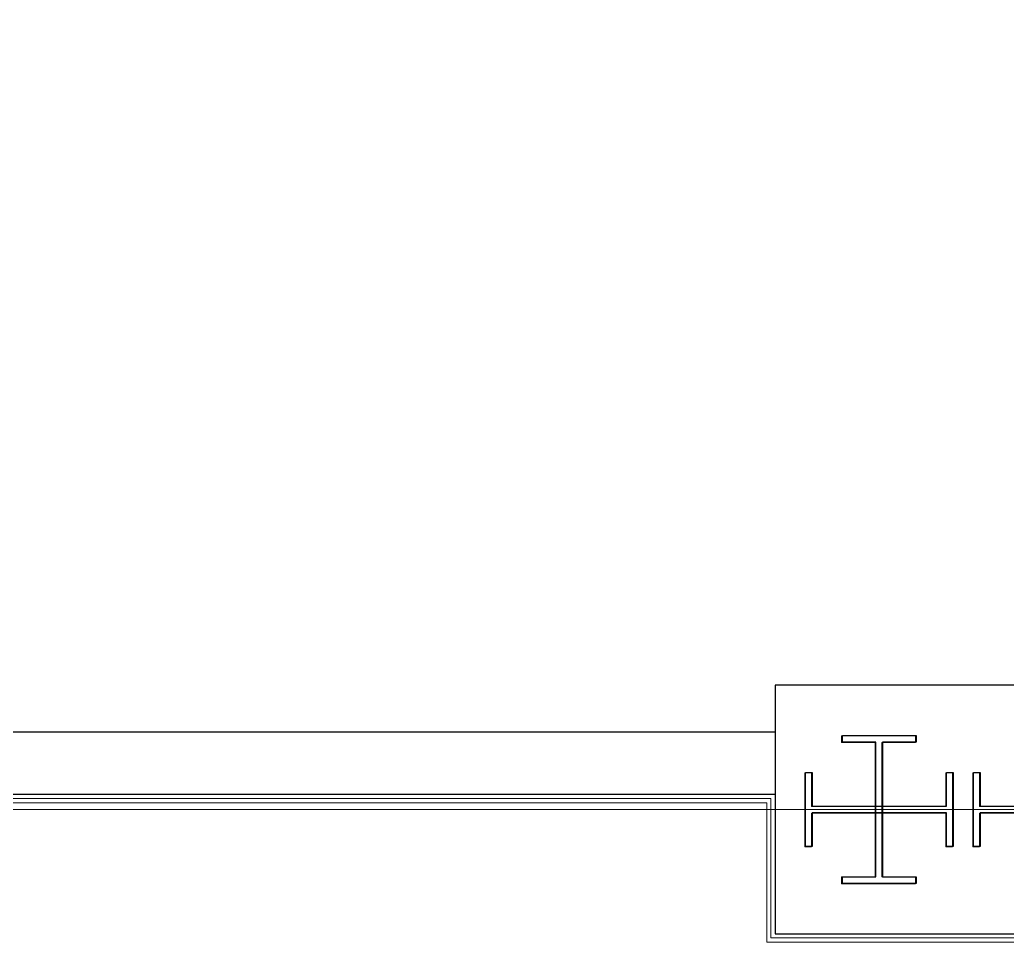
# Model space of a CAD drawing. Header units: centimetres. Extents: x 405464 to 563355, y 50011 to 66875.
# Drawn here: x 509332.5 to 509626.3, y 53877.5 to 54154.5 of the extents above; entities that cross this region are included whole.
import ezdxf

# ---------------------------------------------------------------- set-up
doc = ezdxf.new("R2010")
doc.units = ezdxf.units.CM
doc.linetypes.add('DASHDOT', pattern=[25.4, 12.7, -6.35, 0, -6.35])
doc.layers.get('0').update_dxf_attribs({"lineweight": 9})
doc.layers.add('-MH_Ad', color=1, linetype='Continuous', lineweight=9, true_color=0xff0000)
for name, color, linetype, lineweight in [('0-KRCN-MİMARİ-220526', 8, 'Continuous', 9), ('A_Aks', 30, 'DASHDOT', 9), ('A_celik', 1, 'Continuous', 25), ('A_Duvar-alçiplak', 3, 'Continuous', 30), ('DV_akustik', 31, 'Continuous', 13), ('MH_Alan', 51, 'Continuous', 9)]:
    doc.layers.add(name, color=color, linetype=linetype, lineweight=lineweight)
doc.linetypes.add('BATTING', pattern='A,0.0001,-0.1,[134,ltypeshp.shx,S=0.1,R=0,X=-0.1,Y=0],-0.2,[134,ltypeshp.shx,S=0.1,R=180,X=0.1,Y=0],-0.1', length=0.4001)

# ---------------------------------------------------------------- blocks, each defined once
blk = doc.blocks.new('a_aks')
at = {"layer": 'A_Aks', "color": 8, "ltscale": 200}
for p, q in [((5230, 5308.05), (5230, -831.11)), ((-743.44, 1657), (12633.63, 1657))]:
    blk.add_line(p, q, dxfattribs=at)
blk = doc.blocks.new('mimari_yeni_durum')
at = {"color": 8}
for p, q in [((5218.79, 1678.91), (5240.79, 1678.91)), ((5218.79, 1676.91), (5218.79, 1678.91)), ((5240.79, 1678.91), (5240.79, 1676.91)), ((5228.79, 1676.91), (5218.79, 1676.91)), ((5228.79, 1636.91), (5228.79, 1676.91)), ((5240.79, 1676.91), (5230.79, 1676.91)), ((5230.79, 1676.91), (5230.79, 1636.91)), ((5207.79, 1645.91), (5207.79, 1667.91)), ((5207.79, 1667.91), (5209.79, 1667.91)), ((5209.79, 1667.91), (5209.79, 1657.91)), ((5249.79, 1657.91), (5249.79, 1667.91)), ((5249.79, 1667.91), (5251.79, 1667.91)), ((5251.79, 1667.91), (5251.79, 1645.91)), ((5257.79, 1645.91), (5257.79, 1667.91)), ((5257.79, 1667.91), (5259.79, 1667.91)), ((5259.79, 1667.91), (5259.79, 1657.91)), ((5209.79, 1657.91), (5249.79, 1657.91)), ((5259.79, 1657.91), (5299.79, 1657.91)), ((5249.79, 1655.91), (5209.79, 1655.91)), ((5209.79, 1655.91), (5209.79, 1645.91)), ((5249.79, 1645.91), (5249.79, 1655.91)), ((5299.79, 1655.91), (5259.79, 1655.91)), ((5259.79, 1655.91), (5259.79, 1645.91)), ((5209.79, 1645.91), (5207.79, 1645.91)), ((5251.79, 1645.91), (5249.79, 1645.91)), ((5259.79, 1645.91), (5257.79, 1645.91)), ((5218.79, 1634.91), (5218.79, 1636.91)), ((5218.79, 1636.91), (5228.79, 1636.91)), ((5240.79, 1634.91), (5218.79, 1634.91)), ((5230.79, 1636.91), (5240.79, 1636.91)), ((5240.79, 1636.91), (5240.79, 1634.91))]:
    blk.add_line(p, q, dxfattribs=at)
at = {"layer": 'A_celik', "color": 8}
for points in [[(5219, 1679), (5241, 1679), (5241, 1677), (5231, 1677), (5231, 1637), (5241, 1637), (5241, 1635), (5219, 1635), (5219, 1637), (5229, 1637), (5229, 1677), (5219, 1677), (5219, 1679)], [(5208, 1646), (5208, 1668), (5210, 1668), (5210, 1658), (5250, 1658), (5250, 1668), (5252, 1668), (5252, 1646), (5250, 1646), (5250, 1656), (5210, 1656), (5210, 1646), (5208, 1646)], [(5258, 1646), (5258, 1668), (5260, 1668), (5260, 1658), (5300, 1658), (5300, 1668), (5302, 1668), (5302, 1646), (5300, 1646), (5300, 1656), (5260, 1656), (5260, 1646), (5258, 1646)]]:
    blk.add_lwpolyline(points, dxfattribs=at)
at = {"layer": 'A_Duvar-alçiplak', "color": 8}
blk.add_line((5199, 1661.5), (4057.5, 1661.5), dxfattribs=at)
blk.add_lwpolyline([(5199, 1620), (5311, 1620), (5311, 1694), (5199, 1694)], close=True, dxfattribs=at)
blk.add_lwpolyline([(5199, 1680), (4057.5, 1680)], dxfattribs=at)
at = {"layer": 'A_Aks', "color": 8}
blk.add_blockref('a_aks', (0, 0), dxfattribs=at)
blk = doc.blocks.new('A$C17b1b0ad')
at = {"layer": 'MH_Alan', "color": 8}
blk.add_lwpolyline([(4819, 88), (4819, 1661.5), (5199, 1661.5), (5199, 1620), (5311, 1620), (5311, 1655), (6452.5, 1655), (6452.5, 1620), (6507.5, 1620), (6507.5, 1661), (7013, 1661), (7013, 88)], dxfattribs=at)
blk = doc.blocks.new('duvarlar')
at = {"layer": 'DV_akustik', "color": 8}
for p, q in [((4819, 1661.5), (5199, 1661.5)), ((5199, 1661.5), (5199, 1620)), ((4821.5, 1659), (5196.5, 1659)), ((5196.5, 1659), (5196.5, 1617.5)), ((5199, 1620), (5311, 1620)), ((5196.5, 1617.5), (5313.5, 1617.5))]:
    blk.add_line(p, q, dxfattribs=at)
at = {"layer": 'DV_akustik', "color": 8, "linetype": 'BATTING', "ltscale": 2.5}
for p, q in [((4820.25, 1660.25), (5197.75, 1660.25)), ((5197.75, 1660.25), (5197.75, 1618.75)), ((5197.75, 1618.75), (5312.25, 1618.75))]:
    blk.add_line(p, q, dxfattribs=at)
blk = doc.blocks.new('A$C9e52caec')
at = {"layer": '-MH_Ad', "color": 8}
blk.add_blockref('A$C17b1b0ad', (0, 0), dxfattribs=at)
at = {"color": 8}
blk.add_blockref('mimari_yeni_durum', (0, 0), dxfattribs=at)
blk.add_blockref('duvarlar', (0, 0))

msp = doc.modelspace()

# ---------------------------------------------------------------- block references
at = {"layer": '0-KRCN-MİMARİ-220526', "rotation": 359.999999999997}
msp.add_blockref('A$C9e52caec', (504358.27, 52262.37, 74), dxfattribs=at)

doc.saveas('drawing.dxf')
